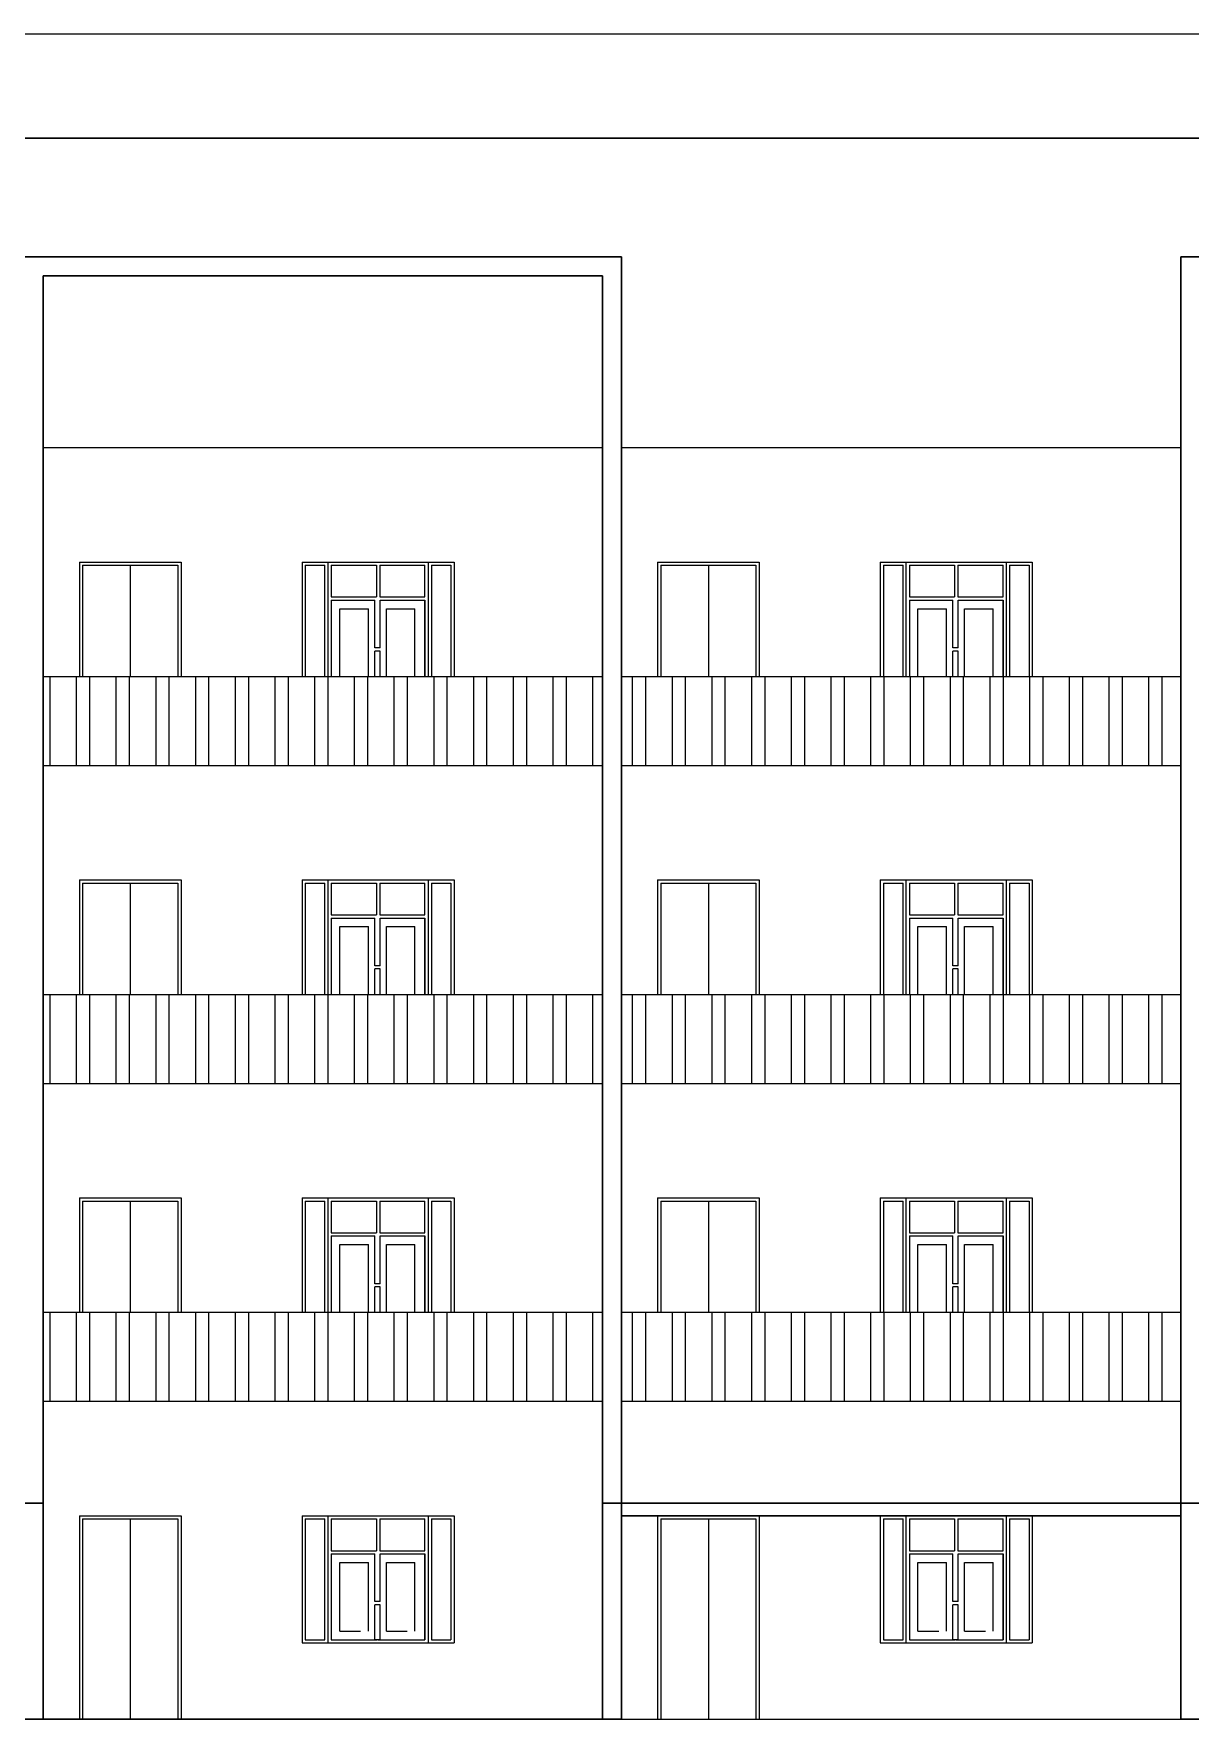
# Model space of a CAD drawing. Header units: metres. Extents: x -1744 to -758, y -4183 to -3914.
# Drawn here: x -871.52 to -857.65, y -4106.03 to -4085.82 of the extents above; entities that cross this region are included whole.
import ezdxf

# ---------------------------------------------------------------- set-up
doc = ezdxf.new("R2010")
doc.units = ezdxf.units.M
doc.linetypes.add('DASHED2', pattern=[0.375, 0.25, -0.125])
for name, color, linetype in [('08-HATCHING', 8, 'Continuous'), ('DETALLES-02', 25, 'Continuous'), ('WALL', 7, 'Continuous')]:
    doc.layers.add(name, color=color, linetype=linetype)
doc.layers.add('A_---WALLS', color=255, linetype='Continuous', lineweight=30)
doc.layers.add('by block', color=252, linetype='Continuous', lineweight=30)

# ---------------------------------------------------------------- blocks, each defined once
blk = doc.blocks.new('A$C1C9B1590')
for p, q in [((734.085, 92.186), (740.791, 92.186)), ((734.085, 92.186), (740.791, 92.186)), ((741.02, 92.186), (747.725, 92.186)), ((741.02, 92.186), (747.725, 92.186)), ((734.52, 90.814), (734.52, 89.443)), ((734.52, 90.814), (735.739, 90.814)), ((734.558, 90.776), (734.558, 89.443)), ((734.558, 90.776), (735.701, 90.776)), ((735.129, 90.776), (735.129, 89.443)), ((735.701, 90.776), (735.701, 89.443)), ((735.739, 90.814), (735.739, 89.443)), ((737.19, 90.814), (737.19, 89.443)), ((737.19, 90.814), (739.013, 90.814)), ((737.228, 90.776), (737.463, 90.776)), ((737.228, 90.776), (737.228, 89.443)), ((737.463, 89.443), (737.463, 90.776)), ((737.501, 89.443), (737.501, 90.814)), ((737.501, 90.814), (739.013, 90.814)), ((737.539, 90.776), (738.082, 90.776)), ((737.539, 90.776), (737.539, 90.395)), ((738.082, 90.776), (738.082, 90.395)), ((738.12, 90.776), (738.663, 90.776)), ((738.12, 90.776), (738.12, 90.395)), ((738.663, 90.395), (738.663, 90.776)), ((738.701, 90.814), (738.701, 89.443)), ((738.701, 90.776), (738.701, 90.147)), ((738.74, 90.776), (738.74, 89.443)), ((738.74, 90.776), (738.974, 90.776)), ((738.974, 90.776), (738.974, 89.443)), ((739.013, 90.814), (739.013, 89.443)), ((741.451, 90.814), (742.671, 90.814)), ((741.451, 90.814), (741.451, 89.443)), ((741.489, 90.776), (741.489, 89.443)), ((741.489, 90.776), (742.632, 90.776)), ((742.061, 90.776), (742.061, 89.443)), ((742.632, 90.776), (742.632, 89.443)), ((742.671, 90.814), (742.671, 89.443)), ((744.122, 90.814), (745.944, 90.814)), ((744.122, 90.814), (744.122, 89.443)), ((744.16, 90.776), (744.395, 90.776)), ((744.16, 90.776), (744.16, 89.443)), ((744.395, 89.443), (744.395, 90.776)), ((744.433, 89.443), (744.433, 90.814)), ((744.433, 90.814), (745.944, 90.814)), ((744.471, 90.776), (745.014, 90.776)), ((744.471, 90.776), (744.471, 90.395)), ((745.014, 90.776), (745.014, 90.395)), ((745.052, 90.776), (745.595, 90.776)), ((745.052, 90.776), (745.052, 90.395)), ((745.595, 90.395), (745.595, 90.776)), ((745.633, 90.814), (745.633, 89.443)), ((745.633, 90.776), (745.633, 90.147)), ((745.671, 90.776), (745.671, 89.443)), ((745.671, 90.776), (745.906, 90.776)), ((745.906, 90.776), (745.906, 89.443)), ((745.944, 90.814), (745.944, 89.443)), ((737.539, 90.395), (738.082, 90.395)), ((737.539, 90.357), (738.06, 90.357)), ((737.539, 90.357), (737.539, 89.443)), ((738.06, 89.785), (738.06, 90.357)), ((738.12, 90.395), (738.663, 90.395)), ((738.124, 90.357), (738.663, 90.357)), ((738.124, 89.785), (738.124, 90.357)), ((738.663, 90.357), (738.663, 89.443)), ((738.663, 89.443), (738.663, 90.357)), ((744.471, 90.395), (745.014, 90.395)), ((744.471, 90.357), (744.471, 89.443)), ((744.471, 90.357), (744.992, 90.357)), ((744.992, 89.785), (744.992, 90.357)), ((745.052, 90.395), (745.595, 90.395)), ((745.055, 90.357), (745.595, 90.357)), ((745.055, 89.785), (745.055, 90.357)), ((745.595, 89.443), (745.595, 90.357)), ((745.595, 90.357), (745.595, 89.443)), ((737.641, 89.443), (737.641, 90.255)), ((737.641, 90.255), (737.984, 90.255)), ((737.984, 89.443), (737.984, 90.255)), ((738.2, 89.443), (738.2, 90.255)), ((738.2, 90.255), (738.543, 90.255)), ((738.543, 89.443), (738.543, 90.255)), ((744.573, 90.255), (744.916, 90.255)), ((744.573, 89.443), (744.573, 90.255)), ((744.916, 89.443), (744.916, 90.255)), ((745.132, 90.255), (745.474, 90.255)), ((745.132, 89.443), (745.132, 90.255)), ((745.474, 89.443), (745.474, 90.255)), ((738.06, 89.443), (738.06, 89.747)), ((738.124, 89.443), (738.124, 89.747)), ((744.992, 89.443), (744.992, 89.747)), ((745.055, 89.443), (745.055, 89.747)), ((734.085, 89.443), (740.791, 89.443)), ((741.02, 89.443), (747.725, 89.443)), ((741.02, 89.443), (747.725, 89.443)), ((734.085, 88.376), (740.791, 88.376)), ((741.02, 88.376), (747.725, 88.376)), ((734.52, 87.004), (735.739, 87.004)), ((734.52, 87.004), (734.52, 85.633)), ((734.558, 86.966), (735.701, 86.966)), ((734.558, 86.966), (734.558, 85.633)), ((735.129, 86.966), (735.129, 85.633)), ((735.701, 86.966), (735.701, 85.633)), ((735.739, 87.004), (735.739, 85.633)), ((737.19, 87.004), (739.013, 87.004)), ((737.19, 87.004), (737.19, 85.633)), ((737.228, 86.966), (737.228, 85.633)), ((737.228, 86.966), (737.463, 86.966)), ((737.463, 85.633), (737.463, 86.966)), ((737.501, 85.633), (737.501, 87.004)), ((737.501, 87.004), (739.013, 87.004)), ((737.539, 86.966), (737.539, 86.585)), ((737.539, 86.966), (738.082, 86.966)), ((738.082, 86.966), (738.082, 86.585)), ((738.12, 86.966), (738.663, 86.966)), ((738.12, 86.966), (738.12, 86.585)), ((738.663, 86.585), (738.663, 86.966)), ((738.701, 87.004), (738.701, 85.633)), ((738.701, 86.966), (738.701, 86.337)), ((738.74, 86.966), (738.74, 85.633)), ((738.74, 86.966), (738.974, 86.966)), ((738.974, 86.966), (738.974, 85.633)), ((739.013, 87.004), (739.013, 85.633)), ((741.451, 87.004), (741.451, 85.633)), ((741.451, 87.004), (742.671, 87.004)), ((741.489, 86.966), (741.489, 85.633)), ((741.489, 86.966), (742.632, 86.966)), ((742.061, 86.966), (742.061, 85.633)), ((742.632, 86.966), (742.632, 85.633)), ((742.671, 87.004), (742.671, 85.633)), ((744.122, 87.004), (744.122, 85.633)), ((744.122, 87.004), (745.944, 87.004)), ((744.16, 86.966), (744.395, 86.966)), ((744.16, 86.966), (744.16, 85.633)), ((744.395, 85.633), (744.395, 86.966)), ((744.433, 85.633), (744.433, 87.004)), ((744.433, 87.004), (745.944, 87.004)), ((744.471, 86.966), (744.471, 86.585)), ((744.471, 86.966), (745.014, 86.966)), ((745.014, 86.966), (745.014, 86.585)), ((745.052, 86.966), (745.052, 86.585)), ((745.052, 86.966), (745.595, 86.966)), ((745.595, 86.585), (745.595, 86.966)), ((745.633, 87.004), (745.633, 85.633)), ((745.633, 86.966), (745.633, 86.337)), ((745.671, 86.966), (745.906, 86.966)), ((745.671, 86.966), (745.671, 85.633)), ((745.906, 86.966), (745.906, 85.633)), ((745.944, 87.004), (745.944, 85.633)), ((737.539, 86.585), (738.082, 86.585)), ((737.539, 86.547), (738.06, 86.547)), ((737.539, 86.547), (737.539, 85.633)), ((738.06, 85.975), (738.06, 86.547)), ((738.12, 86.585), (738.663, 86.585)), ((738.124, 85.975), (738.124, 86.547)), ((738.124, 86.547), (738.663, 86.547)), ((738.663, 85.633), (738.663, 86.547)), ((738.663, 86.547), (738.663, 85.633)), ((744.471, 86.585), (745.014, 86.585)), ((744.471, 86.547), (744.992, 86.547)), ((744.471, 86.547), (744.471, 85.633)), ((744.992, 85.975), (744.992, 86.547)), ((745.052, 86.585), (745.595, 86.585)), ((745.055, 85.975), (745.055, 86.547)), ((745.055, 86.547), (745.595, 86.547)), ((745.595, 86.547), (745.595, 85.633)), ((745.595, 85.633), (745.595, 86.547)), ((737.641, 85.633), (737.641, 86.445)), ((737.641, 86.445), (737.984, 86.445)), ((737.984, 85.633), (737.984, 86.445)), ((738.2, 86.445), (738.543, 86.445)), ((738.2, 85.633), (738.2, 86.445)), ((738.543, 85.633), (738.543, 86.445)), ((744.573, 86.445), (744.916, 86.445)), ((744.573, 85.633), (744.573, 86.445)), ((744.916, 85.633), (744.916, 86.445)), ((745.132, 85.633), (745.132, 86.445)), ((745.132, 86.445), (745.474, 86.445)), ((745.474, 85.633), (745.474, 86.445)), ((738.06, 85.633), (738.06, 85.937)), ((738.124, 85.633), (738.124, 85.937)), ((744.992, 85.633), (744.992, 85.937)), ((745.055, 85.633), (745.055, 85.937)), ((734.085, 85.633), (740.791, 85.633)), ((741.02, 85.633), (747.725, 85.633)), ((734.085, 84.566), (740.791, 84.566)), ((734.085, 84.566), (740.791, 84.566)), ((741.02, 84.566), (747.725, 84.566)), ((741.02, 84.566), (747.725, 84.566)), ((734.52, 83.194), (735.739, 83.194)), ((734.52, 83.194), (734.52, 81.823)), ((734.558, 83.156), (735.701, 83.156)), ((734.558, 83.156), (734.558, 81.823)), ((735.129, 83.156), (735.129, 81.823)), ((735.701, 83.156), (735.701, 81.823)), ((735.739, 83.194), (735.739, 81.823)), ((737.19, 83.194), (739.013, 83.194)), ((737.19, 83.194), (737.19, 81.823)), ((737.228, 83.156), (737.228, 81.823)), ((737.228, 83.156), (737.463, 83.156)), ((737.463, 81.823), (737.463, 83.156)), ((737.501, 81.823), (737.501, 83.194)), ((737.501, 83.194), (739.013, 83.194)), ((737.539, 83.156), (737.539, 82.775)), ((737.539, 83.156), (738.082, 83.156)), ((738.082, 83.156), (738.082, 82.775)), ((738.12, 83.156), (738.663, 83.156)), ((738.12, 83.156), (738.12, 82.775)), ((738.663, 82.775), (738.663, 83.156)), ((738.701, 83.194), (738.701, 81.823)), ((738.701, 83.156), (738.701, 82.527)), ((738.74, 83.156), (738.74, 81.823)), ((738.74, 83.156), (738.974, 83.156)), ((738.974, 83.156), (738.974, 81.823)), ((739.013, 83.194), (739.013, 81.823)), ((741.451, 83.194), (741.451, 81.823)), ((741.451, 83.194), (742.671, 83.194)), ((741.489, 83.156), (741.489, 81.823)), ((741.489, 83.156), (742.632, 83.156)), ((742.061, 83.156), (742.061, 81.823)), ((742.632, 83.156), (742.632, 81.823)), ((742.671, 83.194), (742.671, 81.823)), ((744.122, 83.194), (744.122, 81.823)), ((744.122, 83.194), (745.944, 83.194)), ((744.16, 83.156), (744.395, 83.156)), ((744.16, 83.156), (744.16, 81.823)), ((744.395, 81.823), (744.395, 83.156)), ((744.433, 81.823), (744.433, 83.194)), ((744.433, 83.194), (745.944, 83.194)), ((744.471, 83.156), (744.471, 82.775)), ((744.471, 83.156), (745.014, 83.156)), ((745.014, 83.156), (745.014, 82.775)), ((745.052, 83.156), (745.052, 82.775)), ((745.052, 83.156), (745.595, 83.156)), ((745.595, 82.775), (745.595, 83.156)), ((745.633, 83.194), (745.633, 81.823)), ((745.633, 83.156), (745.633, 82.527)), ((745.671, 83.156), (745.906, 83.156)), ((745.671, 83.156), (745.671, 81.823)), ((745.906, 83.156), (745.906, 81.823)), ((745.944, 83.194), (745.944, 81.823)), ((737.539, 82.775), (738.082, 82.775)), ((737.539, 82.737), (738.06, 82.737)), ((737.539, 82.737), (737.539, 81.823)), ((738.06, 82.165), (738.06, 82.737)), ((738.12, 82.775), (738.663, 82.775)), ((738.124, 82.165), (738.124, 82.737)), ((738.124, 82.737), (738.663, 82.737)), ((738.663, 81.823), (738.663, 82.737)), ((738.663, 82.737), (738.663, 81.823)), ((744.471, 82.775), (745.014, 82.775)), ((744.471, 82.737), (744.992, 82.737)), ((744.471, 82.737), (744.471, 81.823)), ((744.992, 82.165), (744.992, 82.737)), ((745.052, 82.775), (745.595, 82.775)), ((745.055, 82.165), (745.055, 82.737)), ((745.055, 82.737), (745.595, 82.737)), ((745.595, 82.737), (745.595, 81.823)), ((745.595, 81.823), (745.595, 82.737)), ((737.641, 81.823), (737.641, 82.635)), ((737.641, 82.635), (737.984, 82.635)), ((737.984, 81.823), (737.984, 82.635)), ((738.2, 82.635), (738.543, 82.635)), ((738.2, 81.823), (738.2, 82.635)), ((738.543, 81.823), (738.543, 82.635)), ((744.573, 82.635), (744.916, 82.635)), ((744.573, 81.823), (744.573, 82.635)), ((744.916, 81.823), (744.916, 82.635)), ((745.132, 81.823), (745.132, 82.635)), ((745.132, 82.635), (745.474, 82.635)), ((745.474, 81.823), (745.474, 82.635)), ((738.06, 81.823), (738.06, 82.127)), ((738.124, 81.823), (738.124, 82.127)), ((744.992, 81.823), (744.992, 82.127)), ((745.055, 81.823), (745.055, 82.127)), ((734.085, 81.823), (740.791, 81.823)), ((741.02, 81.823), (747.725, 81.823)), ((734.085, 80.756), (740.791, 80.756)), ((734.085, 80.756), (740.791, 80.756)), ((741.02, 80.756), (747.725, 80.756)), ((741.02, 80.756), (747.725, 80.756)), ((734.52, 79.384), (735.739, 79.384)), ((734.52, 79.384), (734.52, 76.946)), ((734.558, 79.346), (734.558, 76.946)), ((734.558, 79.346), (735.701, 79.346)), ((735.129, 79.346), (735.129, 76.946)), ((735.701, 79.346), (735.701, 76.946)), ((735.739, 79.384), (735.739, 76.946)), ((737.19, 79.384), (737.19, 77.86)), ((737.19, 79.384), (739.013, 79.384)), ((737.228, 79.346), (737.463, 79.346)), ((737.228, 79.346), (737.228, 77.898)), ((737.463, 77.898), (737.463, 79.346)), ((737.501, 77.86), (737.501, 79.384)), ((737.501, 79.384), (739.013, 79.384)), ((737.539, 79.346), (738.082, 79.346)), ((737.539, 79.346), (737.539, 78.965)), ((738.082, 79.346), (738.082, 78.965)), ((738.12, 79.346), (738.663, 79.346)), ((738.12, 79.346), (738.12, 78.965)), ((738.663, 78.965), (738.663, 79.346)), ((738.701, 79.384), (738.701, 77.86)), ((738.701, 79.346), (738.701, 78.717)), ((738.74, 79.346), (738.74, 77.898)), ((738.74, 79.346), (738.974, 79.346)), ((738.974, 79.346), (738.974, 77.898)), ((739.013, 79.384), (739.013, 77.86)), ((741.451, 79.384), (742.671, 79.384)), ((741.451, 79.384), (741.451, 76.946)), ((741.489, 79.346), (742.632, 79.346)), ((741.489, 79.346), (741.489, 76.946)), ((742.061, 79.346), (742.061, 76.946)), ((742.632, 79.346), (742.632, 76.946)), ((742.671, 79.384), (742.671, 76.946)), ((744.122, 79.384), (745.944, 79.384)), ((744.122, 79.384), (744.122, 77.86)), ((744.16, 79.346), (744.16, 77.898)), ((744.16, 79.346), (744.395, 79.346)), ((744.395, 77.898), (744.395, 79.346)), ((744.433, 77.86), (744.433, 79.384)), ((744.433, 79.384), (745.944, 79.384)), ((744.471, 79.346), (745.014, 79.346)), ((744.471, 79.346), (744.471, 78.965)), ((745.014, 79.346), (745.014, 78.965)), ((745.052, 79.346), (745.595, 79.346)), ((745.052, 79.346), (745.052, 78.965)), ((745.595, 78.965), (745.595, 79.346)), ((745.633, 79.384), (745.633, 77.86)), ((745.633, 79.346), (745.633, 78.717)), ((745.671, 79.346), (745.671, 77.898)), ((745.671, 79.346), (745.906, 79.346)), ((745.906, 79.346), (745.906, 77.898)), ((745.944, 79.384), (745.944, 77.86)), ((737.539, 78.965), (738.082, 78.965)), ((737.539, 78.927), (738.06, 78.927)), ((737.539, 78.927), (737.539, 77.898)), ((738.06, 78.355), (738.06, 78.927)), ((738.12, 78.965), (738.663, 78.965)), ((738.124, 78.927), (738.663, 78.927)), ((738.124, 78.355), (738.124, 78.927)), ((738.663, 78.927), (738.663, 77.898)), ((738.663, 77.898), (738.663, 78.927)), ((744.471, 78.965), (745.014, 78.965)), ((744.471, 78.927), (744.992, 78.927)), ((744.471, 78.927), (744.471, 77.898)), ((744.992, 78.355), (744.992, 78.927)), ((745.052, 78.965), (745.595, 78.965)), ((745.055, 78.355), (745.055, 78.927)), ((745.055, 78.927), (745.595, 78.927)), ((745.595, 78.927), (745.595, 77.898)), ((745.595, 77.898), (745.595, 78.927)), ((737.641, 78.825), (737.984, 78.825)), ((737.641, 78), (737.641, 78.825)), ((737.984, 78), (737.984, 78.825)), ((738.2, 78.825), (738.543, 78.825)), ((738.2, 78), (738.2, 78.825)), ((738.543, 78), (738.543, 78.825)), ((744.573, 78.825), (744.916, 78.825)), ((744.573, 78), (744.573, 78.825)), ((744.916, 78), (744.916, 78.825)), ((745.132, 78.825), (745.474, 78.825)), ((745.132, 78), (745.132, 78.825)), ((745.474, 78), (745.474, 78.825)), ((738.06, 77.898), (738.06, 78.317)), ((738.124, 77.898), (738.124, 78.317)), ((744.992, 77.898), (744.992, 78.317)), ((745.055, 77.898), (745.055, 78.317)), ((737.19, 77.86), (737.978, 77.86)), ((737.19, 77.86), (739.013, 77.86)), ((737.228, 77.898), (737.463, 77.898)), ((737.501, 77.86), (739.013, 77.86)), ((737.539, 77.898), (738.085, 77.898)), ((738.12, 77.898), (738.06, 77.898)), ((738.124, 77.898), (738.082, 77.898)), ((738.098, 77.898), (738.663, 77.898)), ((738.74, 77.898), (738.974, 77.898)), ((744.122, 77.86), (744.909, 77.86)), ((744.122, 77.86), (745.944, 77.86)), ((744.16, 77.898), (744.395, 77.898)), ((744.433, 77.86), (745.944, 77.86)), ((744.471, 77.898), (745.017, 77.898)), ((745.052, 77.898), (744.992, 77.898)), ((745.055, 77.898), (745.014, 77.898)), ((745.03, 77.898), (745.595, 77.898)), ((745.671, 77.898), (745.906, 77.898)), ((708.963, 76.946), (824.879, 76.946))]:
    blk.add_line(p, q)
at = {"linetype": 'DASHED2'}
for p, q in [((738.124, 89.785), (738.06, 89.785)), ((738.124, 89.747), (738.06, 89.747)), ((745.055, 89.785), (744.992, 89.785)), ((745.055, 89.747), (744.992, 89.747)), ((738.124, 85.975), (738.06, 85.975)), ((738.124, 85.937), (738.06, 85.937)), ((745.055, 85.975), (744.992, 85.975)), ((745.055, 85.937), (744.992, 85.937)), ((738.124, 82.165), (738.06, 82.165)), ((738.124, 82.127), (738.06, 82.127)), ((745.055, 82.165), (744.992, 82.165)), ((745.055, 82.127), (744.992, 82.127)), ((738.124, 78.355), (738.06, 78.355)), ((738.124, 78.317), (738.06, 78.317)), ((745.055, 78.355), (744.992, 78.355)), ((745.055, 78.317), (744.992, 78.317)), ((737.641, 78), (737.984, 78)), ((738.124, 77.898), (738.06, 77.898)), ((738.2, 78), (738.543, 78)), ((744.573, 78), (744.916, 78)), ((745.055, 77.898), (744.992, 77.898)), ((745.132, 78), (745.474, 78))]:
    blk.add_line(p, q, dxfattribs=at)
at = {"color": 1}
blk.add_lwpolyline([(704.169, 97.145), (847.148, 97.145), (847.148, 10.145), (704.169, 10.145)], close=True, dxfattribs=at)
at = {"layer": '08-HATCHING', "linetype": 'Continuous'}
for p, q in [((734.168, 92.185), (734.168, 92.186)), ((734.485, 92.185), (734.485, 92.186)), ((734.644, 92.185), (734.644, 92.186)), ((734.961, 92.185), (734.961, 92.186)), ((735.12, 92.185), (735.12, 92.186)), ((735.438, 92.185), (735.438, 92.186)), ((735.596, 92.185), (735.596, 92.186)), ((735.914, 92.185), (735.914, 92.186)), ((736.073, 92.185), (736.073, 92.186)), ((736.39, 92.185), (736.39, 92.186)), ((736.549, 92.185), (736.549, 92.186)), ((736.866, 92.185), (736.866, 92.186)), ((737.025, 92.185), (737.025, 92.186)), ((737.343, 92.185), (737.343, 92.186)), ((737.501, 92.185), (737.501, 92.186)), ((737.819, 92.185), (737.819, 92.186)), ((737.978, 92.185), (737.978, 92.186)), ((738.295, 92.185), (738.295, 92.186)), ((738.454, 92.185), (738.454, 92.186)), ((738.771, 92.185), (738.771, 92.186)), ((738.93, 92.185), (738.93, 92.186)), ((739.248, 92.185), (739.248, 92.186)), ((739.406, 92.185), (739.406, 92.186)), ((739.724, 92.185), (739.724, 92.186)), ((739.883, 92.185), (739.883, 92.186)), ((740.2, 92.185), (740.2, 92.186)), ((740.359, 92.185), (740.359, 92.186)), ((740.676, 92.185), (740.676, 92.186)), ((741.153, 92.185), (741.153, 92.186)), ((741.311, 92.185), (741.311, 92.186)), ((741.629, 92.185), (741.629, 92.186)), ((741.788, 92.185), (741.788, 92.186)), ((742.105, 92.185), (742.105, 92.186)), ((742.264, 92.185), (742.264, 92.186)), ((742.581, 92.185), (742.581, 92.186)), ((742.74, 92.185), (742.74, 92.186)), ((743.058, 92.185), (743.058, 92.186)), ((743.216, 92.185), (743.216, 92.186)), ((743.534, 92.185), (743.534, 92.186)), ((743.693, 92.185), (743.693, 92.186)), ((744.01, 92.185), (744.01, 92.186)), ((744.169, 92.185), (744.169, 92.186)), ((744.486, 92.185), (744.486, 92.186)), ((744.645, 92.185), (744.645, 92.186)), ((744.963, 92.185), (744.963, 92.186)), ((745.121, 92.185), (745.121, 92.186)), ((745.439, 92.185), (745.439, 92.186)), ((745.598, 92.185), (745.598, 92.186)), ((745.915, 92.185), (745.915, 92.186)), ((746.074, 92.185), (746.074, 92.186)), ((746.391, 92.185), (746.391, 92.186)), ((746.55, 92.185), (746.55, 92.186)), ((746.868, 92.185), (746.868, 92.186)), ((747.026, 92.185), (747.026, 92.186)), ((747.344, 92.185), (747.344, 92.186)), ((747.503, 92.185), (747.503, 92.186)), ((734.168, 88.375), (734.168, 89.441)), ((734.485, 88.375), (734.485, 89.441)), ((734.644, 88.375), (734.644, 89.441)), ((734.961, 88.375), (734.961, 89.441)), ((735.12, 88.375), (735.12, 89.441)), ((735.438, 88.375), (735.438, 89.441)), ((735.596, 88.375), (735.596, 89.441)), ((735.914, 88.375), (735.914, 89.441)), ((736.073, 88.375), (736.073, 89.441)), ((736.39, 88.375), (736.39, 89.441)), ((736.549, 88.375), (736.549, 89.441)), ((736.866, 88.375), (736.866, 89.441)), ((737.025, 88.375), (737.025, 89.441)), ((737.343, 88.375), (737.343, 89.441)), ((737.501, 88.375), (737.501, 89.441)), ((737.819, 88.375), (737.819, 89.441)), ((737.978, 88.375), (737.978, 89.441)), ((738.295, 88.375), (738.295, 89.441)), ((738.454, 88.375), (738.454, 89.441)), ((738.771, 88.375), (738.771, 89.441)), ((738.93, 88.375), (738.93, 89.441)), ((739.248, 88.375), (739.248, 89.441)), ((739.406, 88.375), (739.406, 89.441)), ((739.724, 88.375), (739.724, 89.441)), ((739.883, 88.375), (739.883, 89.441)), ((740.2, 88.375), (740.2, 89.441)), ((740.359, 88.375), (740.359, 89.441)), ((740.676, 88.375), (740.676, 89.441)), ((741.153, 88.375), (741.153, 89.441)), ((741.311, 88.375), (741.311, 89.441)), ((741.629, 88.375), (741.629, 89.441)), ((741.788, 88.375), (741.788, 89.441)), ((742.105, 88.375), (742.105, 89.441)), ((742.264, 88.375), (742.264, 89.441)), ((742.581, 88.375), (742.581, 89.441)), ((742.74, 88.375), (742.74, 89.441)), ((743.058, 88.375), (743.058, 89.441)), ((743.216, 88.375), (743.216, 89.441)), ((743.534, 88.375), (743.534, 89.441)), ((743.693, 88.375), (743.693, 89.441)), ((744.01, 88.375), (744.01, 89.441)), ((744.169, 88.375), (744.169, 89.441)), ((744.486, 88.375), (744.486, 89.441)), ((744.645, 88.375), (744.645, 89.441)), ((744.963, 88.375), (744.963, 89.441)), ((745.121, 88.375), (745.121, 89.441)), ((745.439, 88.375), (745.439, 89.441)), ((745.598, 88.375), (745.598, 89.441)), ((745.915, 88.375), (745.915, 89.441)), ((746.074, 88.375), (746.074, 89.441)), ((746.391, 88.375), (746.391, 89.441)), ((746.55, 88.375), (746.55, 89.441)), ((746.868, 88.375), (746.868, 89.441)), ((747.026, 88.375), (747.026, 89.441)), ((747.344, 88.375), (747.344, 89.441)), ((747.503, 88.375), (747.503, 89.441)), ((734.168, 84.565), (734.168, 85.631)), ((734.485, 84.565), (734.485, 85.631)), ((734.644, 84.565), (734.644, 85.631)), ((734.961, 84.565), (734.961, 85.631)), ((735.12, 84.565), (735.12, 85.631)), ((735.438, 84.565), (735.438, 85.631)), ((735.596, 84.565), (735.596, 85.631)), ((735.914, 84.565), (735.914, 85.631)), ((736.073, 84.565), (736.073, 85.631)), ((736.39, 84.565), (736.39, 85.631)), ((736.549, 84.565), (736.549, 85.631)), ((736.866, 84.565), (736.866, 85.631)), ((737.025, 84.565), (737.025, 85.631)), ((737.343, 84.565), (737.343, 85.631)), ((737.501, 84.565), (737.501, 85.631)), ((737.819, 84.565), (737.819, 85.631)), ((737.978, 84.565), (737.978, 85.631)), ((738.295, 84.565), (738.295, 85.631)), ((738.454, 84.565), (738.454, 85.631)), ((738.771, 84.565), (738.771, 85.631)), ((738.93, 84.565), (738.93, 85.631)), ((739.248, 84.565), (739.248, 85.631)), ((739.406, 84.565), (739.406, 85.631)), ((739.724, 84.565), (739.724, 85.631)), ((739.883, 84.565), (739.883, 85.631)), ((740.2, 84.565), (740.2, 85.631)), ((740.359, 84.565), (740.359, 85.631)), ((740.676, 84.565), (740.676, 85.631)), ((741.153, 84.565), (741.153, 85.631)), ((741.311, 84.565), (741.311, 85.631)), ((741.629, 84.565), (741.629, 85.631)), ((741.788, 84.565), (741.788, 85.631)), ((742.105, 84.565), (742.105, 85.631)), ((742.264, 84.565), (742.264, 85.631)), ((742.581, 84.565), (742.581, 85.631)), ((742.74, 84.565), (742.74, 85.631)), ((743.058, 84.565), (743.058, 85.631)), ((743.216, 84.565), (743.216, 85.631)), ((743.534, 84.565), (743.534, 85.631)), ((743.693, 84.565), (743.693, 85.631)), ((744.01, 84.565), (744.01, 85.631)), ((744.169, 84.565), (744.169, 85.631)), ((744.486, 84.565), (744.486, 85.631)), ((744.645, 84.565), (744.645, 85.631)), ((744.963, 84.565), (744.963, 85.631)), ((745.121, 84.565), (745.121, 85.631)), ((745.439, 84.565), (745.439, 85.631)), ((745.598, 84.565), (745.598, 85.631)), ((745.915, 84.565), (745.915, 85.631)), ((746.074, 84.565), (746.074, 85.631)), ((746.391, 84.565), (746.391, 85.631)), ((746.55, 84.565), (746.55, 85.631)), ((746.868, 84.565), (746.868, 85.631)), ((747.026, 84.565), (747.026, 85.631)), ((747.344, 84.565), (747.344, 85.631)), ((747.503, 84.565), (747.503, 85.631)), ((734.168, 84.565), (734.168, 84.566)), ((734.485, 84.565), (734.485, 84.566)), ((734.644, 84.565), (734.644, 84.566)), ((734.961, 84.565), (734.961, 84.566)), ((735.12, 84.565), (735.12, 84.566)), ((735.438, 84.565), (735.438, 84.566)), ((735.596, 84.565), (735.596, 84.566)), ((735.914, 84.565), (735.914, 84.566)), ((736.073, 84.565), (736.073, 84.566)), ((736.39, 84.565), (736.39, 84.566)), ((736.549, 84.565), (736.549, 84.566)), ((736.866, 84.565), (736.866, 84.566)), ((737.025, 84.565), (737.025, 84.566)), ((737.343, 84.565), (737.343, 84.566)), ((737.501, 84.565), (737.501, 84.566)), ((737.819, 84.565), (737.819, 84.566)), ((737.978, 84.565), (737.978, 84.566)), ((738.295, 84.565), (738.295, 84.566)), ((738.454, 84.565), (738.454, 84.566)), ((738.771, 84.565), (738.771, 84.566)), ((738.93, 84.565), (738.93, 84.566)), ((739.248, 84.565), (739.248, 84.566)), ((739.406, 84.565), (739.406, 84.566)), ((739.724, 84.565), (739.724, 84.566)), ((739.883, 84.565), (739.883, 84.566)), ((740.2, 84.565), (740.2, 84.566)), ((740.359, 84.565), (740.359, 84.566)), ((740.676, 84.565), (740.676, 84.566)), ((741.153, 84.565), (741.153, 84.566)), ((741.311, 84.565), (741.311, 84.566)), ((741.629, 84.565), (741.629, 84.566)), ((741.788, 84.565), (741.788, 84.566)), ((742.105, 84.565), (742.105, 84.566)), ((742.264, 84.565), (742.264, 84.566)), ((742.581, 84.565), (742.581, 84.566)), ((742.74, 84.565), (742.74, 84.566)), ((743.058, 84.565), (743.058, 84.566)), ((743.216, 84.565), (743.216, 84.566)), ((743.534, 84.565), (743.534, 84.566)), ((743.693, 84.565), (743.693, 84.566)), ((744.01, 84.565), (744.01, 84.566)), ((744.169, 84.565), (744.169, 84.566)), ((744.486, 84.565), (744.486, 84.566)), ((744.645, 84.565), (744.645, 84.566)), ((744.963, 84.565), (744.963, 84.566)), ((745.121, 84.565), (745.121, 84.566)), ((745.439, 84.565), (745.439, 84.566)), ((745.598, 84.565), (745.598, 84.566)), ((745.915, 84.565), (745.915, 84.566)), ((746.074, 84.565), (746.074, 84.566)), ((746.391, 84.565), (746.391, 84.566)), ((746.55, 84.565), (746.55, 84.566)), ((746.868, 84.565), (746.868, 84.566)), ((747.026, 84.565), (747.026, 84.566)), ((747.344, 84.565), (747.344, 84.566)), ((747.503, 84.565), (747.503, 84.566)), ((734.168, 80.755), (734.168, 81.821)), ((734.485, 80.755), (734.485, 81.821)), ((734.644, 80.755), (734.644, 81.821)), ((734.961, 80.755), (734.961, 81.821)), ((735.12, 80.755), (735.12, 81.821)), ((735.438, 80.755), (735.438, 81.821)), ((735.596, 80.755), (735.596, 81.821)), ((735.914, 80.755), (735.914, 81.821)), ((736.073, 80.755), (736.073, 81.821)), ((736.39, 80.755), (736.39, 81.821)), ((736.549, 80.755), (736.549, 81.821)), ((736.866, 80.755), (736.866, 81.821)), ((737.025, 80.755), (737.025, 81.821)), ((737.343, 80.755), (737.343, 81.821)), ((737.501, 80.755), (737.501, 81.821)), ((737.819, 80.755), (737.819, 81.821)), ((737.978, 80.755), (737.978, 81.821)), ((738.295, 80.755), (738.295, 81.821)), ((738.454, 80.755), (738.454, 81.821)), ((738.771, 80.755), (738.771, 81.821)), ((738.93, 80.755), (738.93, 81.821)), ((739.248, 80.755), (739.248, 81.821)), ((739.406, 80.755), (739.406, 81.821)), ((739.724, 80.755), (739.724, 81.821)), ((739.883, 80.755), (739.883, 81.821)), ((740.2, 80.755), (740.2, 81.821)), ((740.359, 80.755), (740.359, 81.821)), ((740.676, 80.755), (740.676, 81.821)), ((741.153, 80.755), (741.153, 81.821)), ((741.311, 80.755), (741.311, 81.821)), ((741.629, 80.755), (741.629, 81.821)), ((741.788, 80.755), (741.788, 81.821)), ((742.105, 80.755), (742.105, 81.821)), ((742.264, 80.755), (742.264, 81.821)), ((742.581, 80.755), (742.581, 81.821)), ((742.74, 80.755), (742.74, 81.821)), ((743.058, 80.755), (743.058, 81.821)), ((743.216, 80.755), (743.216, 81.821)), ((743.534, 80.755), (743.534, 81.821)), ((743.693, 80.755), (743.693, 81.821)), ((744.01, 80.755), (744.01, 81.821)), ((744.169, 80.755), (744.169, 81.821)), ((744.486, 80.755), (744.486, 81.821)), ((744.645, 80.755), (744.645, 81.821)), ((744.963, 80.755), (744.963, 81.821)), ((745.121, 80.755), (745.121, 81.821)), ((745.439, 80.755), (745.439, 81.821)), ((745.598, 80.755), (745.598, 81.821)), ((745.915, 80.755), (745.915, 81.821)), ((746.074, 80.755), (746.074, 81.821)), ((746.391, 80.755), (746.391, 81.821)), ((746.55, 80.755), (746.55, 81.821)), ((746.868, 80.755), (746.868, 81.821)), ((747.026, 80.755), (747.026, 81.821)), ((747.344, 80.755), (747.344, 81.821)), ((747.503, 80.755), (747.503, 81.821)), ((734.168, 80.755), (734.168, 80.756)), ((734.485, 80.755), (734.485, 80.756)), ((734.644, 80.755), (734.644, 80.756)), ((734.961, 80.755), (734.961, 80.756)), ((735.12, 80.755), (735.12, 80.756)), ((735.438, 80.755), (735.438, 80.756)), ((735.596, 80.755), (735.596, 80.756)), ((735.914, 80.755), (735.914, 80.756)), ((736.073, 80.755), (736.073, 80.756)), ((736.39, 80.755), (736.39, 80.756)), ((736.549, 80.755), (736.549, 80.756)), ((736.866, 80.755), (736.866, 80.756)), ((737.025, 80.755), (737.025, 80.756)), ((737.343, 80.755), (737.343, 80.756)), ((737.501, 80.755), (737.501, 80.756)), ((737.819, 80.755), (737.819, 80.756)), ((737.978, 80.755), (737.978, 80.756)), ((738.295, 80.755), (738.295, 80.756)), ((738.454, 80.755), (738.454, 80.756)), ((738.771, 80.755), (738.771, 80.756)), ((738.93, 80.755), (738.93, 80.756)), ((739.248, 80.755), (739.248, 80.756)), ((739.406, 80.755), (739.406, 80.756)), ((739.724, 80.755), (739.724, 80.756)), ((739.883, 80.755), (739.883, 80.756)), ((740.2, 80.755), (740.2, 80.756)), ((740.359, 80.755), (740.359, 80.756)), ((740.676, 80.755), (740.676, 80.756)), ((741.153, 80.755), (741.153, 80.756)), ((741.311, 80.755), (741.311, 80.756)), ((741.629, 80.755), (741.629, 80.756)), ((741.788, 80.755), (741.788, 80.756)), ((742.105, 80.755), (742.105, 80.756)), ((742.264, 80.755), (742.264, 80.756)), ((742.581, 80.755), (742.581, 80.756)), ((742.74, 80.755), (742.74, 80.756)), ((743.058, 80.755), (743.058, 80.756)), ((743.216, 80.755), (743.216, 80.756)), ((743.534, 80.755), (743.534, 80.756)), ((743.693, 80.755), (743.693, 80.756)), ((744.01, 80.755), (744.01, 80.756)), ((744.169, 80.755), (744.169, 80.756)), ((744.486, 80.755), (744.486, 80.756)), ((744.645, 80.755), (744.645, 80.756)), ((744.963, 80.755), (744.963, 80.756)), ((745.121, 80.755), (745.121, 80.756)), ((745.439, 80.755), (745.439, 80.756)), ((745.598, 80.755), (745.598, 80.756)), ((745.915, 80.755), (745.915, 80.756)), ((746.074, 80.755), (746.074, 80.756)), ((746.391, 80.755), (746.391, 80.756)), ((746.55, 80.755), (746.55, 80.756)), ((746.868, 80.755), (746.868, 80.756)), ((747.026, 80.755), (747.026, 80.756)), ((747.344, 80.755), (747.344, 80.756)), ((747.503, 80.755), (747.503, 80.756))]:
    blk.add_line(p, q, dxfattribs=at)
at = {"layer": 'A_---WALLS'}
blk.add_lwpolyline([(705.419, 95.895), (845.898, 95.895), (845.898, 11.395), (705.419, 11.395)], close=True, dxfattribs=at)
at = {"layer": 'by block'}
for p, q in [((741.02, 94.472), (733.857, 94.472)), ((741.02, 84.566), (741.02, 94.472)), ((754.888, 94.472), (747.725, 94.472)), ((747.725, 94.472), (747.725, 84.566)), ((740.791, 94.243), (734.085, 94.243)), ((734.085, 94.243), (734.085, 84.566)), ((740.791, 84.566), (740.791, 94.243)), ((734.085, 84.566), (734.085, 80.756)), ((740.791, 80.756), (740.791, 84.566)), ((741.02, 80.756), (741.02, 84.566)), ((747.725, 84.566), (747.725, 80.756)), ((734.085, 80.756), (734.085, 76.946)), ((740.791, 76.946), (740.791, 80.756)), ((741.02, 76.946), (741.02, 80.756)), ((747.725, 80.756), (747.725, 76.946)), ((734.085, 79.537), (726.923, 79.537)), ((734.085, 76.946), (734.085, 79.537)), ((747.954, 79.537), (740.791, 79.537)), ((740.791, 79.537), (740.791, 76.946)), ((747.725, 79.384), (741.02, 79.384)), ((741.02, 79.384), (741.02, 76.946)), ((747.725, 76.946), (747.725, 79.384)), ((733.857, 76.946), (741.02, 76.946)), ((734.085, 76.946), (740.791, 76.946)), ((747.725, 76.946), (754.888, 76.946))]:
    blk.add_line(p, q, dxfattribs=at)
at = {"layer": 'DETALLES-02'}
for p, q in [((741.02, 84.566), (741.02, 94.472)), ((741.02, 80.756), (741.02, 84.566)), ((741.02, 76.946), (741.02, 80.756))]:
    blk.add_line(p, q, dxfattribs=at)

msp = doc.modelspace()

# ---------------------------------------------------------------- block references
at = {"layer": 'WALL'}
msp.add_blockref('A$C1C9B1590', (-1605.48862, -4182.96317), dxfattribs=at)

doc.saveas('drawing.dxf')
